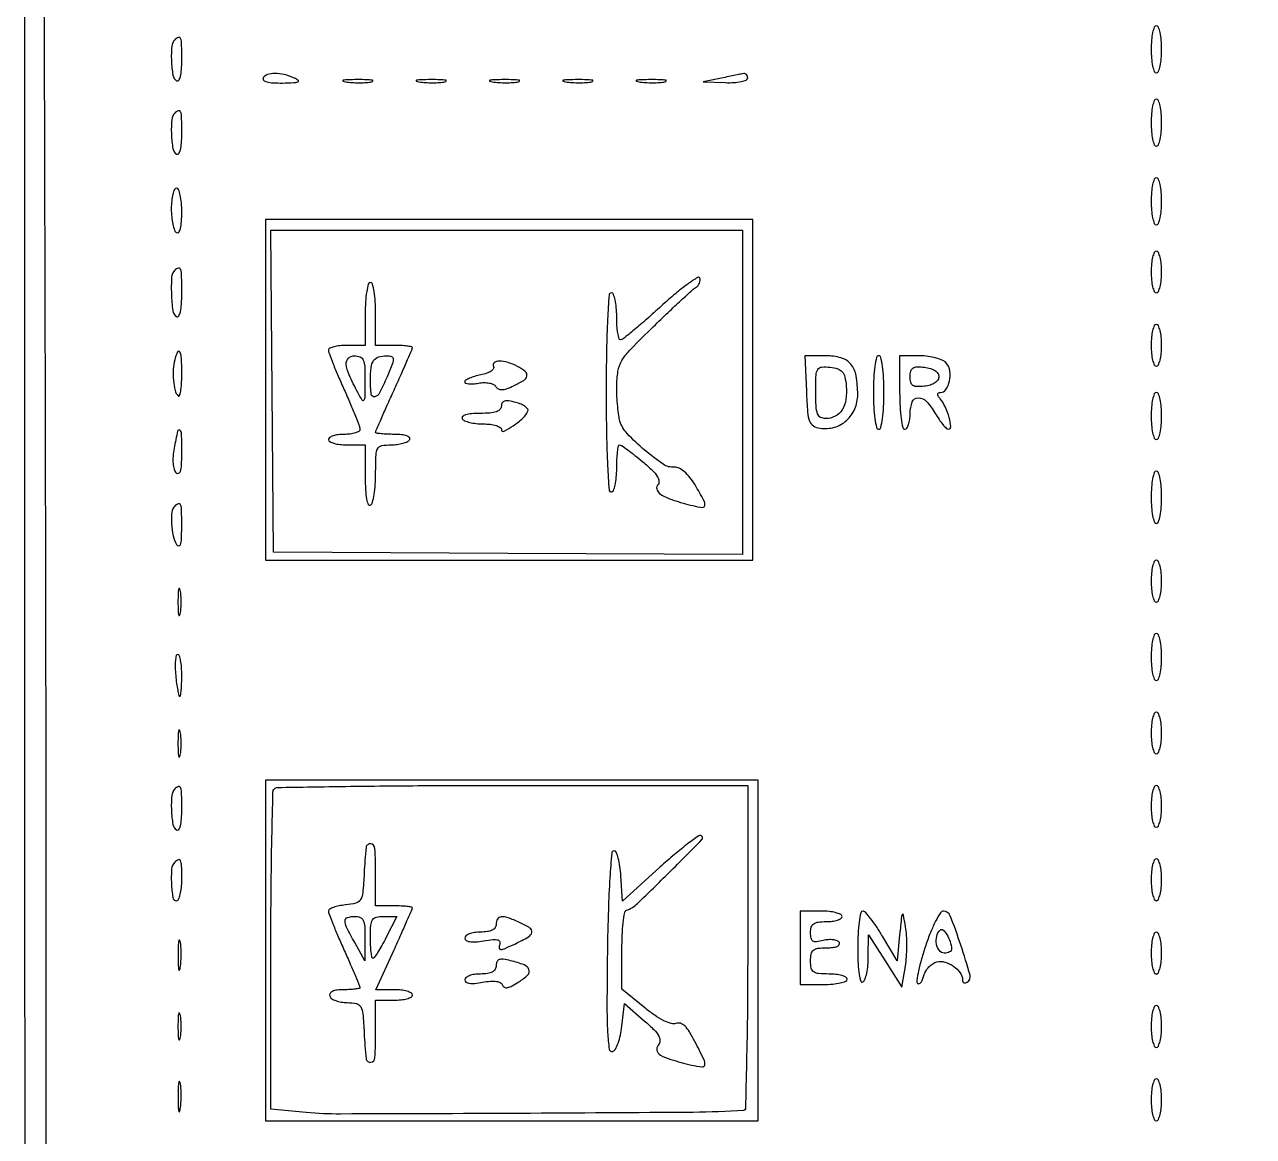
# Model space of a CAD drawing. Header units: millimetres. Extents: x 357084 to 357504, y 509210 to 509507.
# Drawn here: x 357122.36 to 357139.97, y 509441.99 to 509457.92 of the extents above; entities that cross this region are included whole.
import ezdxf

# ---------------------------------------------------------------- set-up
doc = ezdxf.new("R2010")
doc.units = ezdxf.units.MM

msp = doc.modelspace()

# ---------------------------------------------------------------- linework, layer by layer
for points in [[(357127.787, 509477.829), (357127.613, 509477.683, 0.084536), (357127.444, 509477.483, 0.134286), (357127.385, 509477.268, 0.129644), (357127.443, 509477.047, 0.07608), (357127.613, 509476.831, -0.033131), (357127.726, 509476.711, -0.069335), (357127.793, 509476.601, -0.069397), (357127.828, 509476.478, -0.033242), (357127.839, 509476.313), (357127.839, 509476.005), (357125.098, 509476.005), (357122.356, 509476.005), (357122.357, 509454.465), (357122.358, 509432.925), (357136.45, 509432.875, 0.000121), (357142.239, 509432.856, 0.000124), (357147.979, 509432.84, 0.00012), (357152.96, 509432.828, 0.000523), (357155.908, 509432.825), (357161.273, 509432.825)], [(357160.956, 509433.126), (357152.339, 509433.126, -0.000434), (357148.287, 509433.129, -0.000217), (357143.161, 509433.14, -0.000215), (357137.855, 509433.156, -0.000318), (357133.197, 509433.176), (357122.673, 509433.225), (357122.668, 509444.308, 0.000338), (357122.662, 509449.292, 0.000211), (357122.649, 509455.13, 0.000212), (357122.631, 509460.884, 0.000386)]]:
    msp.add_lwpolyline(points, format="xyb")
for points in [[(357138.502, 509457.569, 0.020945), (357138.508, 509457.44, 0.033738), (357138.524, 509457.331, 0.036969), (357138.548, 509457.251, 0.31052), (357138.577, 509457.231, 0.31052), (357138.607, 509457.251, 0.036969), (357138.63, 509457.331, 0.033738), (357138.647, 509457.44, 0.020945), (357138.652, 509457.569, 0.020945), (357138.647, 509457.699, 0.033738), (357138.63, 509457.808, 0.036969), (357138.607, 509457.887, 0.31052), (357138.577, 509457.907, 0.31052), (357138.548, 509457.887, 0.036969), (357138.524, 509457.808, 0.033738), (357138.508, 509457.699, 0.020945)], [(357124.51, 509457.707, 0.178772), (357124.465, 509457.61, 0.030087), (357124.461, 509457.403, 0.028841), (357124.482, 509457.198, 0.218208), (357124.535, 509457.119, 0.397171), (357124.565, 509457.125, 0.091154), (357124.589, 509457.178, 0.045191), (357124.605, 509457.276, 0.016966), (357124.61, 509457.415, 0.005399), (357124.607, 509457.644, 0.07726), (357124.593, 509457.725, 0.417401), (357124.562, 509457.74, 0.111586)], [(357125.774, 509457.156, 0.385906), (357125.779, 509457.126, 0.101452), (357125.827, 509457.103, 0.048072), (357125.919, 509457.089, 0.017733), (357126.051, 509457.086, 0.006625), (357126.215, 509457.091, 0.085199), (357126.275, 509457.104, 0.580976), (357126.277, 509457.125, 0.062003), (357126.224, 509457.156, 0.039659), (357126.076, 509457.207, 0.061905), (357125.942, 509457.223, 0.080653), (357125.837, 509457.206, 0.175599)], [(357126.957, 509457.102, 0.022548), (357127.049, 509457.093, 0.015659), (357127.153, 509457.09, 0.015827), (357127.254, 509457.093, 0.031163), (357127.333, 509457.103, 0.248898), (357127.347, 509457.115, 0.49082), (357127.341, 509457.126, 0.030832), (357127.26, 509457.133, 0.00738), (357127.125, 509457.135, 0.006817), (357126.991, 509457.132, 0.040183), (357126.921, 509457.125, 0.720633), (357126.92, 509457.114, 0.075924)], [(357128.009, 509457.102, 0.022548), (357128.1, 509457.093, 0.015659), (357128.205, 509457.09, 0.015827), (357128.305, 509457.093, 0.031163), (357128.384, 509457.103, 0.248898), (357128.399, 509457.115, 0.49082), (357128.393, 509457.126, 0.030832), (357128.312, 509457.133, 0.00738), (357128.177, 509457.135, 0.006817), (357128.042, 509457.132, 0.040183), (357127.972, 509457.125, 0.720633), (357127.971, 509457.114, 0.075924)], [(357129.06, 509457.102, 0.022548), (357129.152, 509457.093, 0.015659), (357129.256, 509457.09, 0.015827), (357129.356, 509457.093, 0.031163), (357129.436, 509457.103, 0.248898), (357129.45, 509457.115, 0.49082), (357129.444, 509457.126, 0.030832), (357129.363, 509457.133, 0.00738), (357129.228, 509457.135, 0.006817), (357129.094, 509457.132, 0.040183), (357129.024, 509457.125, 0.720633), (357129.022, 509457.114, 0.075924)], [(357130.111, 509457.102, 0.022548), (357130.203, 509457.093, 0.015659), (357130.307, 509457.09, 0.015827), (357130.408, 509457.093, 0.031163), (357130.487, 509457.103, 0.248898), (357130.501, 509457.115, 0.49082), (357130.495, 509457.126, 0.030832), (357130.414, 509457.133, 0.00738), (357130.279, 509457.135, 0.006817), (357130.145, 509457.132, 0.040183), (357130.075, 509457.125, 0.720633), (357130.074, 509457.114, 0.075924)], [(357131.163, 509457.102, 0.022548), (357131.254, 509457.093, 0.015659), (357131.359, 509457.09, 0.015827), (357131.459, 509457.093, 0.031163), (357131.538, 509457.103, 0.248898), (357131.553, 509457.115, 0.49082), (357131.547, 509457.126, 0.030832), (357131.466, 509457.133, 0.00738), (357131.331, 509457.135, 0.006817), (357131.196, 509457.132, 0.040183), (357131.126, 509457.125, 0.720633), (357131.125, 509457.114, 0.075924)], [(357132.344, 509457.156), (357132.082, 509457.101), (357132.401, 509457.091, 0.022182), (357132.523, 509457.093, 0.035964), (357132.626, 509457.106, 0.041145), (357132.7, 509457.128, 0.310641), (357132.72, 509457.156, 0.075342), (357132.716, 509457.184, 0.103263), (357132.703, 509457.206, 0.122304), (357132.685, 509457.219, 0.137191), (357132.664, 509457.221, 0.006285), (357132.628, 509457.215, 0.000664), (357132.547, 509457.198, 0.000821), (357132.449, 509457.178, 0.000659)], [(357138.502, 509456.518, 0.020945), (357138.508, 509456.388, 0.033738), (357138.524, 509456.279, 0.036969), (357138.548, 509456.2, 0.31052), (357138.577, 509456.18, 0.31052), (357138.607, 509456.2, 0.036969), (357138.63, 509456.279, 0.033738), (357138.647, 509456.388, 0.020945), (357138.652, 509456.518, 0.020945), (357138.647, 509456.647, 0.033738), (357138.63, 509456.757, 0.036969), (357138.607, 509456.836, 0.31052), (357138.577, 509456.856, 0.31052), (357138.548, 509456.836, 0.036969), (357138.524, 509456.757, 0.033738), (357138.508, 509456.647, 0.020945)], [(357124.51, 509456.656, 0.178772), (357124.465, 509456.559, 0.030087), (357124.461, 509456.351, 0.028841), (357124.482, 509456.146, 0.218208), (357124.535, 509456.067, 0.397171), (357124.565, 509456.074, 0.091154), (357124.589, 509456.126, 0.045191), (357124.605, 509456.224, 0.016966), (357124.61, 509456.363, 0.005399), (357124.607, 509456.593, 0.07726), (357124.593, 509456.673, 0.417401), (357124.562, 509456.688, 0.111586)], [(357138.502, 509455.391, 0.020945), (357138.508, 509455.262, 0.033738), (357138.524, 509455.153, 0.036969), (357138.548, 509455.074, 0.31052), (357138.577, 509455.053, 0.31052), (357138.607, 509455.074, 0.036969), (357138.63, 509455.153, 0.033738), (357138.647, 509455.262, 0.020945), (357138.652, 509455.391, 0.020945), (357138.647, 509455.521, 0.033738), (357138.63, 509455.63, 0.036969), (357138.607, 509455.709, 0.31052), (357138.577, 509455.729, 0.31052), (357138.548, 509455.709, 0.036969), (357138.524, 509455.63, 0.033738), (357138.508, 509455.521, 0.020945)], [(357124.459, 509455.283, 0.023552), (357124.465, 509455.166, 0.030444), (357124.481, 509455.061, 0.031293), (357124.505, 509454.977, 0.17067), (357124.535, 509454.941, 0.397171), (357124.565, 509454.947, 0.091154), (357124.589, 509455, 0.045191), (357124.605, 509455.098, 0.016966), (357124.61, 509455.237, 0.020671), (357124.604, 509455.368, 0.033326), (357124.588, 509455.479, 0.036254), (357124.564, 509455.559, 0.312055), (357124.535, 509455.579, 0.293924), (357124.505, 509455.56, 0.044731), (357124.481, 509455.492, 0.038191), (357124.465, 509455.397, 0.023957)], [(357138.502, 509454.378, 0.023598), (357138.508, 509454.263, 0.037669), (357138.524, 509454.165, 0.04382), (357138.548, 509454.096, 0.295869), (357138.577, 509454.077, 0.295869), (357138.606, 509454.096, 0.04382), (357138.63, 509454.165, 0.037669), (357138.647, 509454.263, 0.023598), (357138.652, 509454.378, 0.023598), (357138.647, 509454.493, 0.037669), (357138.63, 509454.59, 0.04382), (357138.606, 509454.659, 0.295869), (357138.577, 509454.678, 0.295869), (357138.548, 509454.659, 0.04382), (357138.524, 509454.59, 0.037669), (357138.508, 509454.493, 0.023598)], [(357124.51, 509454.403, 0.18352), (357124.464, 509454.301, 0.024284), (357124.461, 509454.061, 0.022912), (357124.481, 509453.822, 0.225686), (357124.535, 509453.739, 0.420328), (357124.565, 509453.747, 0.077973), (357124.589, 509453.808, 0.040398), (357124.605, 509453.917, 0.014995), (357124.61, 509454.073, 0.00475), (357124.607, 509454.327, 0.069039), (357124.593, 509454.416, 0.409109), (357124.561, 509454.433, 0.127723)], [(357131.481, 509453.888, -0.004694), (357131.275, 509453.703, -0.007144), (357131.093, 509453.548, -0.003127), (357130.936, 509453.418, -0.158321), (357130.899, 509453.404, -0.353833), (357130.877, 509453.42, -0.024088), (357130.859, 509453.502, -0.025974), (357130.847, 509453.61, -0.015678), (357130.843, 509453.739, 0.020945), (357130.837, 509453.869, 0.033738), (357130.82, 509453.978, 0.036969), (357130.797, 509454.057, 0.31052), (357130.767, 509454.077, 0.393821), (357130.733, 509454.045, 0.004385), (357130.712, 509453.702, 0.009325), (357130.697, 509453.256, 0.003821), (357130.692, 509452.65, 0.003821), (357130.697, 509452.045, 0.009325), (357130.712, 509451.599, 0.004385), (357130.733, 509451.256, 0.393821), (357130.767, 509451.224, 0.31052), (357130.797, 509451.244, 0.036969), (357130.82, 509451.323, 0.033738), (357130.837, 509451.432, 0.020945), (357130.843, 509451.562, -0.011835), (357130.846, 509451.691, -0.019517), (357130.855, 509451.8, -0.014286), (357130.868, 509451.885, -0.361706), (357130.885, 509451.899, -0.153424), (357130.912, 509451.891, -0.00572), (357131, 509451.828, -0.009896), (357131.103, 509451.749, -0.006747), (357131.217, 509451.656, -0.016377), (357131.353, 509451.535, -0.061275), (357131.425, 509451.447, -0.120519), (357131.448, 509451.378, -0.196229), (357131.429, 509451.32, 0.305109), (357131.422, 509451.249, 0.139912), (357131.49, 509451.179, 0.055313), (357131.654, 509451.107, 0.014001), (357131.935, 509451.028, 0.031315), (357132.071, 509451.003, 0.420473), (357132.107, 509451.032, 0.152591), (357132.093, 509451.103, 0.006679), (357131.965, 509451.327, 0.03202), (357131.891, 509451.434, 0.050017), (357131.814, 509451.515, 0.061968), (357131.739, 509451.565, 0.135176), (357131.672, 509451.579, -0.169512), (357131.51, 509451.622, -0.026026), (357131.242, 509451.825, -0.028315), (357130.994, 509452.06, -0.115809), (357130.89, 509452.237, -0.039473), (357130.873, 509452.318, -0.011113), (357130.858, 509452.446, -0.011131), (357130.847, 509452.592, -0.011525), (357130.844, 509452.736, -0.040746), (357130.861, 509452.955, -0.097709), (357130.917, 509453.108, -0.055991), (357131.046, 509453.273, -0.006878), (357131.371, 509453.597, -0.0026), (357131.579, 509453.797, -0.003614), (357131.768, 509453.973, -0.002238), (357131.928, 509454.12, -0.045687), (357131.981, 509454.16, 0.080442), (357132.01, 509454.185, 0.075773), (357132.03, 509454.218, 0.079428), (357132.039, 509454.255, 0.104496), (357132.034, 509454.289, 0.484086), (357132.002, 509454.3, 0.013727), (357131.86, 509454.204, 0.018081), (357131.685, 509454.066, 0.010184)], [(357127.238, 509453.777), (357127.238, 509453.326), (357126.975, 509453.326, 0.024468), (357126.874, 509453.321, 0.038933), (357126.79, 509453.306, 0.046022), (357126.729, 509453.285, 0.291166), (357126.712, 509453.258, 0.090288), (357126.721, 509453.213, 0.004023), (357126.778, 509453.063, 0.006665), (357126.851, 509452.885, 0.004706), (357126.938, 509452.688, -0.004706), (357127.024, 509452.491, -0.006665), (357127.097, 509452.313, -0.004023), (357127.155, 509452.163, -0.090288), (357127.163, 509452.118, -0.269572), (357127.148, 509452.092, -0.056062), (357127.097, 509452.07, -0.0448), (357127.024, 509452.055, -0.02862), (357126.938, 509452.05, 0.031626), (357126.851, 509452.044, 0.048861), (357126.778, 509452.028, 0.06271), (357126.728, 509452.003, 0.254951), (357126.712, 509451.975, 0.277684), (357126.73, 509451.946, 0.052312), (357126.79, 509451.922, 0.042582), (357126.874, 509451.905, 0.027026), (357126.975, 509451.899), (357127.238, 509451.899), (357127.238, 509451.444, 0.012167), (357127.243, 509451.255, 0.033287), (357127.258, 509451.123, 0.058059), (357127.282, 509451.046, 0.455789), (357127.313, 509451.036, 0.194165), (357127.342, 509451.076, 0.021638), (357127.366, 509451.189, 0.023783), (357127.383, 509451.331, 0.017115), (357127.388, 509451.491, -0.00823), (357127.393, 509451.755, -0.116174), (357127.417, 509451.846, -0.229326), (357127.475, 509451.888, -0.043414), (357127.609, 509451.899, 0.031397), (357127.697, 509451.905, 0.037109), (357127.779, 509451.922, 0.040338), (357127.844, 509451.946, 0.146547), (357127.876, 509451.975, 0.336396), (357127.873, 509452.004, 0.125298), (357127.836, 509452.029, 0.059005), (357127.761, 509452.045, 0.023007), (357127.655, 509452.05, -0.00989), (357127.553, 509452.052, -0.016367), (357127.467, 509452.058, -0.010271), (357127.398, 509452.067, -0.37204), (357127.388, 509452.078, -0.102118), (357127.392, 509452.099, -0.000705), (357127.465, 509452.267, -0.002706), (357127.55, 509452.46, -0.001723), (357127.651, 509452.683, 0.002041), (357127.752, 509452.906, 0.00317), (357127.837, 509453.1, 0.000963), (357127.909, 509453.268, 0.101068), (357127.914, 509453.293, 0.361209), (357127.903, 509453.306, 0.014486), (357127.837, 509453.316, 0.019665), (357127.752, 509453.324, 0.011926), (357127.651, 509453.326), (357127.388, 509453.326), (357127.388, 509453.777, 0.015416), (357127.383, 509453.951, 0.025878), (357127.366, 509454.096, 0.024068), (357127.343, 509454.205, 0.339565), (357127.313, 509454.227, 0.339565), (357127.283, 509454.205, 0.024068), (357127.26, 509454.096, 0.025878), (357127.243, 509453.951, 0.015416)], [(357138.502, 509453.326, 0.023598), (357138.508, 509453.211, 0.037669), (357138.524, 509453.114, 0.04382), (357138.548, 509453.045, 0.295869), (357138.577, 509453.026, 0.295869), (357138.606, 509453.045, 0.04382), (357138.63, 509453.114, 0.037669), (357138.647, 509453.211, 0.023598), (357138.652, 509453.326, 0.023598), (357138.647, 509453.441, 0.037669), (357138.63, 509453.538, 0.04382), (357138.606, 509453.608, 0.295869), (357138.577, 509453.627, 0.295869), (357138.548, 509453.608, 0.04382), (357138.524, 509453.538, 0.037669), (357138.508, 509453.441, 0.023598)], [(357124.508, 509453.12, 0.05577), (357124.487, 509452.984, 0.035685), (357124.491, 509452.824, 0.034559), (357124.515, 509452.68, 0.138754), (357124.558, 509452.602, 0.547947), (357124.578, 509452.606, 0.045075), (357124.594, 509452.668, 0.02889), (357124.606, 509452.77, 0.013858), (357124.61, 509452.901, 0.009503), (357124.605, 509453.138, 0.099136), (357124.583, 509453.232, 0.634199), (357124.55, 509453.232, 0.044472)], [(357127.235, 509452.819, -0.002885), (357127.232, 509452.585, -0.13295), (357127.218, 509452.539, -0.561354), (357127.195, 509452.539, -0.01407), (357127.132, 509452.65, -0.017129), (357127.008, 509452.903, -0.082485), (357126.967, 509453.057, -0.221878), (357126.997, 509453.14, -0.200188), (357127.083, 509453.176, -0.097621), (357127.165, 509453.16, -0.197028), (357127.211, 509453.115, -0.090964), (357127.232, 509453.021, -0.012244)], [(357127.552, 509452.876, -0.015935), (357127.445, 509452.643, -0.22873), (357127.375, 509452.589, -0.442394), (357127.325, 509452.625, -0.028693), (357127.313, 509452.826, -0.026599), (357127.323, 509453.008, -0.120288), (357127.359, 509453.107, -0.175377), (357127.428, 509453.159, -0.07291), (357127.545, 509453.176, -0.077308), (357127.616, 509453.165, -0.320684), (357127.64, 509453.133, -0.098709), (357127.628, 509453.065, -0.006238)], [(357129.078, 509453.025, -0.286815), (357129.078, 509452.992, -0.105327), (357129.044, 509452.958, -0.063977), (357128.981, 509452.926, -0.03361), (357128.895, 509452.903, 0.021689), (357128.807, 509452.881, 0.032633), (357128.732, 509452.854, 0.034206), (357128.678, 509452.826, 0.260515), (357128.665, 509452.802, 0.32141), (357128.678, 509452.783, 0.059012), (357128.722, 509452.774, 0.044176), (357128.785, 509452.773, 0.025854), (357128.861, 509452.784, -0.043753), (357128.939, 509452.792, -0.05101), (357129.014, 509452.785, -0.058456), (357129.075, 509452.766, -0.149546), (357129.109, 509452.736, 0.13476), (357129.145, 509452.702, 0.129415), (357129.195, 509452.691, 0.077255), (357129.264, 509452.704, 0.023246), (357129.363, 509452.745, 0.027856), (357129.51, 509452.823, 0.208186), (357129.555, 509452.886, 0.28122), (357129.533, 509452.949, 0.046649), (357129.421, 509453.023, 0.049745), (357129.285, 509453.079, 0.071984), (357129.157, 509453.099, 0.167506), (357129.087, 509453.075, 0.383742)], [(357133.561, 509452.669, 0.007651), (357133.579, 509452.367, 0.069645), (357133.607, 509452.238, 0.169208), (357133.661, 509452.172, 0.102101), (357133.757, 509452.138, 0.105585), (357133.962, 509452.152, 0.112583), (357134.137, 509452.249, 0.111016), (357134.255, 509452.414, 0.100366), (357134.297, 509452.62, 0.041903), (357134.274, 509452.891, 0.130636), (357134.199, 509453.056, 0.155041), (357134.06, 509453.146, 0.067204), (357133.84, 509453.176), (357133.539, 509453.176)], [(357134.522, 509452.65, 0.01259), (357134.527, 509452.443, 0.022889), (357134.544, 509452.275, 0.020168), (357134.567, 509452.149, 0.350432), (357134.597, 509452.125, 0.350432), (357134.628, 509452.149, 0.020168), (357134.651, 509452.275, 0.022889), (357134.667, 509452.443, 0.01259), (357134.672, 509452.65, 0.01259), (357134.667, 509452.857, 0.022889), (357134.651, 509453.026, 0.020168), (357134.628, 509453.152, 0.350432), (357134.597, 509453.176, 0.350432), (357134.567, 509453.152, 0.020168), (357134.544, 509453.026, 0.022889), (357134.527, 509452.857, 0.01259)], [(357134.898, 509452.65, 0.01259), (357134.903, 509452.443, 0.022889), (357134.919, 509452.275, 0.020168), (357134.942, 509452.149, 0.350432), (357134.973, 509452.125, 0.254951), (357135.002, 509452.141, 0.06271), (357135.026, 509452.191, 0.048861), (357135.042, 509452.264, 0.031626), (357135.048, 509452.35, -0.092357), (357135.079, 509452.515, -0.309636), (357135.164, 509452.574, -0.210462), (357135.283, 509452.522, -0.05632), (357135.408, 509452.351, 0.019123), (357135.462, 509452.264, 0.02626), (357135.516, 509452.192, 0.025086), (357135.566, 509452.138, 0.193333), (357135.597, 509452.125, 0.444165), (357135.63, 509452.161, 0.04306), (357135.607, 509452.29, 0.040863), (357135.553, 509452.439, 0.061538), (357135.48, 509452.557, -0.031743), (357135.45, 509452.599, -0.149042), (357135.443, 509452.627, -0.28435), (357135.455, 509452.644, -0.105052), (357135.484, 509452.65, 0.254619), (357135.562, 509452.693, 0.092543), (357135.612, 509452.814, 0.081928), (357135.618, 509452.958, 0.143506), (357135.571, 509453.067, 0.111005), (357135.516, 509453.11, 0.039419), (357135.422, 509453.144, 0.036352), (357135.308, 509453.168, 0.033244), (357135.189, 509453.176), (357134.898, 509453.176)], [(357134.133, 509452.739, -0.060849), (357134.128, 509452.549, -0.105362), (357134.073, 509452.401, -0.129935), (357133.973, 509452.309, -0.122267), (357133.837, 509452.275, -0.128899), (357133.765, 509452.294, -0.177616), (357133.722, 509452.344, -0.077133), (357133.701, 509452.447, -0.011744), (357133.696, 509452.655, -0.00852), (357133.7, 509452.899, -0.123298), (357133.724, 509452.981, -0.250661), (357133.779, 509453.015, -0.044569), (357133.903, 509453.012, -0.048112), (357134.012, 509452.989, -0.141546), (357134.075, 509452.947, -0.121159), (357134.112, 509452.873, -0.030887)], [(357135.461, 509452.876, -0.154584), (357135.446, 509452.829, -0.093669), (357135.404, 509452.788, -0.072136), (357135.338, 509452.757, -0.045313), (357135.254, 509452.739, -0.030541), (357135.147, 509452.734, -0.145046), (357135.088, 509452.751, -0.189807), (357135.058, 509452.795, -0.05926), (357135.048, 509452.876, -0.05926), (357135.058, 509452.957, -0.189807), (357135.088, 509453, -0.145046), (357135.147, 509453.018, -0.030541), (357135.254, 509453.012, -0.045313), (357135.338, 509452.995, -0.072136), (357135.404, 509452.964, -0.093669), (357135.446, 509452.923, -0.154584)], [(357138.502, 509452.313, 0.020945), (357138.508, 509452.183, 0.033738), (357138.524, 509452.074, 0.036969), (357138.548, 509451.995, 0.31052), (357138.577, 509451.975, 0.31052), (357138.607, 509451.995, 0.036969), (357138.63, 509452.074, 0.033738), (357138.647, 509452.183, 0.020945), (357138.652, 509452.313, 0.020945), (357138.647, 509452.442, 0.033738), (357138.63, 509452.551, 0.036969), (357138.607, 509452.63, 0.31052), (357138.577, 509452.65, 0.31052), (357138.548, 509452.63, 0.036969), (357138.524, 509452.551, 0.033738), (357138.508, 509452.442, 0.020945)], [(357129.19, 509452.456, -0.198151), (357129.171, 509452.409, -0.113793), (357129.118, 509452.375, -0.063304), (357129.025, 509452.356, -0.02056), (357128.886, 509452.35, 0.019531), (357128.763, 509452.345, 0.051222), (357128.677, 509452.33, 0.106919), (357128.632, 509452.305, 0.369423), (357128.627, 509452.275, 0.159713), (357128.662, 509452.246, 0.035556), (357128.736, 509452.222, 0.033489), (357128.83, 509452.205, 0.026918), (357128.932, 509452.2, -0.029532), (357129.031, 509452.194, -0.046049), (357129.115, 509452.176, -0.05814), (357129.173, 509452.15, -0.26504), (357129.19, 509452.119, 0.55499), (357129.228, 509452.096, 0.037192), (357129.359, 509452.173, 0.033371), (357129.499, 509452.284, 0.099395), (357129.571, 509452.382, 0.271934), (357129.568, 509452.413, 0.080821), (357129.533, 509452.448, 0.056563), (357129.474, 509452.481, 0.033847), (357129.397, 509452.507, 0.023452), (357129.296, 509452.529, 0.102678), (357129.236, 509452.527, 0.201627), (357129.203, 509452.502, 0.134099)], [(357124.5, 509451.852, 0.027465), (357124.485, 509451.736, 0.039553), (357124.485, 509451.633, 0.046438), (357124.5, 509451.55, 0.130041), (357124.529, 509451.499, 0.292815), (357124.564, 509451.492, 0.236841), (357124.591, 509451.52, 0.060009), (357124.606, 509451.609, 0.011705), (357124.61, 509451.772, 0.004835), (357124.607, 509452.06, 0.233778), (357124.581, 509452.11, 0.543132), (357124.55, 509452.098, 0.006994)], [(357138.502, 509451.149, 0.01883), (357138.508, 509451.005, 0.03053), (357138.524, 509450.883, 0.031449), (357138.548, 509450.794, 0.322437), (357138.577, 509450.773, 0.322437), (357138.607, 509450.794, 0.031449), (357138.63, 509450.883, 0.03053), (357138.647, 509451.005, 0.01883), (357138.652, 509451.149, 0.01883), (357138.647, 509451.292, 0.03053), (357138.63, 509451.414, 0.031449), (357138.607, 509451.503, 0.322437), (357138.577, 509451.524, 0.322437), (357138.548, 509451.503, 0.031449), (357138.524, 509451.414, 0.03053), (357138.508, 509451.292, 0.01883)], [(357124.51, 509451.023, 0.171479), (357124.468, 509450.936, 0.037897), (357124.463, 509450.769, 0.03975), (357124.485, 509450.594, 0.092612), (357124.535, 509450.473, 0.212321), (357124.566, 509450.452, 0.375494), (357124.591, 509450.467, 0.063395), (357124.605, 509450.549, 0.009431), (357124.608, 509450.717, 0.005134), (357124.607, 509450.956, 0.073861), (357124.593, 509451.039, 0.415707), (357124.561, 509451.055, 0.117557)], [(357138.502, 509449.947, 0.023598), (357138.508, 509449.832, 0.037669), (357138.524, 509449.735, 0.04382), (357138.548, 509449.665, 0.295869), (357138.577, 509449.647, 0.295869), (357138.606, 509449.665, 0.04382), (357138.63, 509449.735, 0.037669), (357138.647, 509449.832, 0.023598), (357138.652, 509449.947, 0.023598), (357138.647, 509450.062, 0.037669), (357138.63, 509450.159, 0.04382), (357138.606, 509450.229, 0.295869), (357138.577, 509450.247, 0.295869), (357138.548, 509450.229, 0.04382), (357138.524, 509450.159, 0.037669), (357138.508, 509450.062, 0.023598)], [(357124.555, 509449.647, 0.008087), (357124.557, 509449.526, 0.039503), (357124.565, 509449.458, 0.611425), (357124.576, 509449.454, 0.142433), (357124.588, 509449.478, 0.029693), (357124.598, 509449.555, 0.017887), (357124.601, 509449.647, 0.017887), (357124.598, 509449.739, 0.029693), (357124.588, 509449.816, 0.142433), (357124.576, 509449.839, 0.611425), (357124.565, 509449.836, 0.039503), (357124.557, 509449.768, 0.008087)], [(357138.502, 509448.858, 0.020945), (357138.508, 509448.729, 0.033738), (357138.524, 509448.619, 0.036969), (357138.548, 509448.54, 0.31052), (357138.577, 509448.52, 0.31052), (357138.607, 509448.54, 0.036969), (357138.63, 509448.619, 0.033738), (357138.647, 509448.729, 0.020945), (357138.652, 509448.858, 0.020945), (357138.647, 509448.988, 0.033738), (357138.63, 509449.097, 0.036969), (357138.607, 509449.176, 0.31052), (357138.577, 509449.196, 0.31052), (357138.548, 509449.176, 0.036969), (357138.524, 509449.097, 0.033738), (357138.508, 509448.988, 0.020945)], [(357124.522, 509448.595, 0.009175), (357124.535, 509448.48, 0.014988), (357124.551, 509448.383, 0.008689), (357124.567, 509448.305, 0.349332), (357124.58, 509448.295, 0.375272), (357124.592, 509448.305, 0.009085), (357124.601, 509448.383, 0.015344), (357124.607, 509448.48, 0.009263), (357124.61, 509448.595, 0.018271), (357124.605, 509448.71, 0.029671), (357124.593, 509448.807, 0.029992), (357124.574, 509448.879, 0.325612), (357124.551, 509448.896, 0.349806), (357124.53, 509448.879, 0.031602), (357124.519, 509448.807, 0.030261), (357124.515, 509448.71, 0.018125)], [(357138.502, 509447.769, 0.023598), (357138.508, 509447.654, 0.037669), (357138.524, 509447.557, 0.04382), (357138.548, 509447.488, 0.295869), (357138.577, 509447.469, 0.295869), (357138.606, 509447.488, 0.04382), (357138.63, 509447.557, 0.037669), (357138.647, 509447.654, 0.023598), (357138.652, 509447.769, 0.023598), (357138.647, 509447.884, 0.037669), (357138.63, 509447.981, 0.04382), (357138.606, 509448.051, 0.295869), (357138.577, 509448.07, 0.295869), (357138.548, 509448.051, 0.04382), (357138.524, 509447.981, 0.037669), (357138.508, 509447.884, 0.023598)], [(357124.555, 509447.619, 0.008087), (357124.557, 509447.498, 0.039503), (357124.565, 509447.43, 0.611425), (357124.576, 509447.427, 0.142433), (357124.588, 509447.45, 0.029693), (357124.598, 509447.527, 0.017887), (357124.601, 509447.619, 0.017887), (357124.598, 509447.711, 0.029693), (357124.588, 509447.788, 0.142433), (357124.576, 509447.811, 0.611425), (357124.565, 509447.808, 0.039503), (357124.557, 509447.74, 0.008087)], [(357124.51, 509446.968, 0.178772), (357124.465, 509446.871, 0.030087), (357124.461, 509446.664, 0.028841), (357124.482, 509446.459, 0.218208), (357124.535, 509446.38, 0.397171), (357124.565, 509446.386, 0.091154), (357124.589, 509446.439, 0.045191), (357124.605, 509446.537, 0.016966), (357124.61, 509446.676, 0.005399), (357124.607, 509446.906, 0.07726), (357124.593, 509446.986, 0.417401), (357124.562, 509447.001, 0.111586)], [(357132.72, 509444.69, -0.002267), (357132.716, 509443.797, -0.00377), (357132.703, 509443.045, -0.000574), (357132.687, 509442.383, -0.38702), (357132.664, 509442.359, -0.015007), (357131.941, 509442.332, -0.000674), (357129.45, 509442.317, -0.000457), (357126.885, 509442.308, -0.02413), (357126.393, 509442.33), (357125.886, 509442.378), (357125.886, 509444.648, -0.002064), (357125.89, 509445.522, -0.003329), (357125.901, 509446.266, -0.00063), (357125.916, 509446.921, -0.192658), (357125.936, 509446.968, -0.194802), (357125.985, 509446.989, -0.000294), (357126.961, 509447.004, -0.002271), (357128.059, 509447.015, -0.001392), (357129.353, 509447.018), (357132.72, 509447.018)], [(357138.502, 509446.718, 0.023598), (357138.508, 509446.603, 0.037669), (357138.524, 509446.506, 0.04382), (357138.548, 509446.436, 0.295869), (357138.577, 509446.418, 0.295869), (357138.606, 509446.436, 0.04382), (357138.63, 509446.506, 0.037669), (357138.647, 509446.603, 0.023598), (357138.652, 509446.718, 0.023598), (357138.647, 509446.833, 0.037669), (357138.63, 509446.93, 0.04382), (357138.606, 509446.999, 0.295869), (357138.577, 509447.018, 0.295869), (357138.548, 509446.999, 0.04382), (357138.524, 509446.93, 0.037669), (357138.508, 509446.833, 0.023598)], [(357131.463, 509445.847), (357130.926, 509445.361), (357130.903, 509445.72, 0.019597), (357130.889, 509445.858, 0.03109), (357130.865, 509445.974, 0.032089), (357130.836, 509446.059, 0.302738), (357130.805, 509446.08, 0.390479), (357130.771, 509446.048, 0.00401), (357130.744, 509445.693, 0.009039), (357130.723, 509445.237, 0.003864), (357130.709, 509444.627, 0.002558), (357130.703, 509443.879, 0.014157), (357130.713, 509443.477, 0.0195), (357130.735, 509443.238, 0.470089), (357130.785, 509443.206, 0.19023), (357130.824, 509443.239, 0.036694), (357130.863, 509443.325, 0.034363), (357130.896, 509443.438, 0.025782), (357130.918, 509443.566), (357130.955, 509443.894), (357131.238, 509443.645, -0.014838), (357131.379, 509443.514, -0.069083), (357131.446, 509443.426, -0.143939), (357131.462, 509443.357, -0.159998), (357131.437, 509443.293, 0.241862), (357131.42, 509443.219, 0.196992), (357131.47, 509443.153, 0.063681), (357131.618, 509443.089, 0.011122), (357131.913, 509443.01, 0.027057), (357132.066, 509442.982, 0.407638), (357132.105, 509443.011, 0.151502), (357132.094, 509443.086, 0.005509), (357131.964, 509443.348, 0.020886), (357131.886, 509443.486, 0.064092), (357131.818, 509443.57, 0.110446), (357131.755, 509443.608, 0.173178), (357131.692, 509443.606, -0.1676), (357131.623, 509443.604, -0.041997), (357131.517, 509443.646, -0.034998), (357131.389, 509443.723, -0.02021), (357131.246, 509443.83), (357130.918, 509444.1), (357130.918, 509444.652, -0.011298), (357130.922, 509444.865, -0.01745), (357130.937, 509445.049, -0.012024), (357130.958, 509445.196, -0.268263), (357130.984, 509445.228, 0.101523), (357131.141, 509445.327, 0.004699), (357131.595, 509445.77, 0.0022), (357132.064, 509446.241, 0.481936), (357132.058, 509446.296, 0.301789), (357132.018, 509446.295, 0.007207), (357131.859, 509446.179, 0.013401), (357131.673, 509446.03, 0.0084)], [(357127.223, 509445.76, -0.008706), (357127.203, 509445.481, -0.111137), (357127.172, 509445.381, -0.199512), (357127.106, 509445.331, -0.039346), (357126.956, 509445.305, 0.02423), (357126.863, 509445.291, 0.03725), (357126.784, 509445.27, 0.04224), (357126.728, 509445.244, 0.271379), (357126.712, 509445.218, 0.091439), (357126.72, 509445.175, 0.003599), (357126.778, 509445.026, 0.006272), (357126.851, 509444.85, 0.00438), (357126.938, 509444.653, -0.002122), (357127.024, 509444.458, -0.003283), (357127.097, 509444.289, -0.001044), (357127.158, 509444.142, -0.099311), (357127.163, 509444.12, -0.35869), (357127.153, 509444.108, -0.015512), (357127.095, 509444.099, -0.020408), (357127.02, 509444.092, -0.012388), (357126.931, 509444.09, 0.028263), (357126.834, 509444.084, 0.078059), (357126.768, 509444.066, 0.148922), (357126.735, 509444.037, 0.222721), (357126.73, 509443.999, 0.168639), (357126.757, 509443.963, 0.055559), (357126.816, 509443.933, 0.047948), (357126.894, 509443.913, 0.038514), (357126.98, 509443.905, -0.049412), (357127.112, 509443.89, -0.216091), (357127.174, 509443.844, -0.106387), (357127.204, 509443.746, -0.008206), (357127.223, 509443.47, 0.013306), (357127.252, 509443.101, 0.416505), (357127.317, 509443.049, 0.366675), (357127.378, 509443.115, 0.012961), (357127.388, 509443.489), (357127.388, 509443.939), (357127.651, 509443.939, 0.027026), (357127.752, 509443.945, 0.042582), (357127.837, 509443.961, 0.052312), (357127.896, 509443.985, 0.277684), (357127.914, 509444.014, 0.276654), (357127.896, 509444.043, 0.05279), (357127.837, 509444.067, 0.042862), (357127.753, 509444.084, 0.027225), (357127.653, 509444.09), (357127.392, 509444.09), (357127.653, 509444.662, 0.001735), (357127.753, 509444.884, 0.002724), (357127.837, 509445.075, 0.000714), (357127.91, 509445.242, 0.102078), (357127.914, 509445.263, 0.371169), (357127.904, 509445.274, 0.010597), (357127.837, 509445.283, 0.016639), (357127.752, 509445.289, 0.010058), (357127.651, 509445.291), (357127.388, 509445.291), (357127.388, 509445.742, 0.012961), (357127.378, 509446.116, 0.366675), (357127.317, 509446.181, 0.416505), (357127.252, 509446.129, 0.013306)], [(357124.51, 509445.917, 0.178711), (357124.464, 509445.819, 0.030871), (357124.461, 509445.612, 0.028398), (357124.482, 509445.411, 0.368378), (357124.535, 509445.366, 0.295869), (357124.564, 509445.385, 0.04382), (357124.588, 509445.454, 0.037669), (357124.604, 509445.551, 0.023598), (357124.61, 509445.667, 0.006358), (357124.607, 509445.869, 0.089002), (357124.592, 509445.94, 0.422338), (357124.562, 509445.952, 0.094588)], [(357138.502, 509445.667, 0.023598), (357138.508, 509445.551, 0.037669), (357138.524, 509445.454, 0.04382), (357138.548, 509445.385, 0.295869), (357138.577, 509445.366, 0.295869), (357138.606, 509445.385, 0.04382), (357138.63, 509445.454, 0.037669), (357138.647, 509445.551, 0.023598), (357138.652, 509445.667, 0.023598), (357138.647, 509445.782, 0.037669), (357138.63, 509445.879, 0.04382), (357138.606, 509445.948, 0.295869), (357138.577, 509445.967, 0.295869), (357138.548, 509445.948, 0.04382), (357138.524, 509445.879, 0.037669), (357138.508, 509445.782, 0.023598)], [(357127.235, 509444.822), (357127.232, 509444.503), (357127.088, 509444.765, -0.009445), (357126.972, 509444.987, -0.116301), (357126.95, 509445.079, -0.328862), (357126.985, 509445.125, -0.075119), (357127.088, 509445.141, -0.097836), (357127.165, 509445.126, -0.189459), (357127.21, 509445.083, -0.095443), (357127.231, 509444.996, -0.015247)], [(357127.538, 509444.841, -0.008897), (357127.477, 509444.725, -0.013729), (357127.42, 509444.628, -0.00802), (357127.369, 509444.551, -0.249086), (357127.349, 509444.54, -0.364825), (357127.335, 509444.552, -0.013042), (357127.324, 509444.628, -0.018584), (357127.316, 509444.725, -0.011256), (357127.313, 509444.841, -0.016119), (357127.319, 509445.015, -0.12509), (357127.344, 509445.092, -0.201482), (357127.397, 509445.13, -0.053368), (357127.502, 509445.141), (357127.692, 509445.141)], [(357129.115, 509445.028, -0.152103), (357129.1, 509444.98, -0.12651), (357129.059, 509444.944, -0.082504), (357128.989, 509444.922, -0.033607), (357128.89, 509444.916, 0.035873), (357128.804, 509444.909, 0.054315), (357128.731, 509444.891, 0.071064), (357128.681, 509444.863, 0.235869), (357128.665, 509444.831, 0.257182), (357128.683, 509444.797, 0.103416), (357128.733, 509444.779, 0.057289), (357128.817, 509444.775, 0.020918), (357128.934, 509444.789, -0.013534), (357129.073, 509444.808, -0.093543), (357129.141, 509444.803, -0.278125), (357129.167, 509444.775, -0.147501), (357129.163, 509444.727, 0.138311), (357129.159, 509444.683, 0.384288), (357129.181, 509444.666, 0.082703), (357129.244, 509444.682, 0.0087), (357129.382, 509444.745, 0.016674), (357129.578, 509444.847, 0.213734), (357129.626, 509444.912, 0.318699), (357129.6, 509444.973, 0.031523), (357129.45, 509445.054, 0.019454), (357129.283, 509445.122, 0.106856), (357129.187, 509445.135, 0.24685), (357129.135, 509445.103, 0.132431)], [(357133.471, 509444.69), (357133.471, 509444.165), (357133.809, 509444.165, 0.020945), (357133.938, 509444.17, 0.033738), (357134.047, 509444.187, 0.036969), (357134.127, 509444.211, 0.31052), (357134.147, 509444.24, 0.277684), (357134.129, 509444.269, 0.052312), (357134.07, 509444.293, 0.042582), (357133.985, 509444.309, 0.027026), (357133.884, 509444.315, -0.021436), (357133.736, 509444.321, -0.13443), (357133.666, 509444.347, -0.189121), (357133.632, 509444.4, -0.050766), (357133.621, 509444.503, -0.047998), (357133.631, 509444.602, -0.175205), (357133.663, 509444.656, -0.143454), (357133.727, 509444.683, -0.02882), (357133.851, 509444.69, 0.027851), (357133.94, 509444.695, 0.069877), (357134.003, 509444.711, 0.14757), (357134.033, 509444.736, 0.295119), (357134.034, 509444.766, 0.163891), (357134.003, 509444.791, 0.060101), (357133.947, 509444.805, 0.051461), (357133.878, 509444.807, 0.041915), (357133.804, 509444.795, -0.030987), (357133.707, 509444.777, -0.169685), (357133.656, 509444.788, -0.208717), (357133.629, 509444.827, -0.049391), (357133.621, 509444.907, -0.071734), (357133.632, 509444.986, -0.169534), (357133.667, 509445.034, -0.12335), (357133.732, 509445.059, -0.03043), (357133.846, 509445.066, 0.031626), (357133.933, 509445.071, 0.048861), (357134.005, 509445.088, 0.06271), (357134.056, 509445.112, 0.254951), (357134.072, 509445.141, 0.295869), (357134.053, 509445.17, 0.04382), (357133.983, 509445.194, 0.037669), (357133.886, 509445.211, 0.023598), (357133.771, 509445.216), (357133.471, 509445.216)], [(357134.297, 509444.686, 0.010235), (357134.302, 509444.464, 0.028279), (357134.317, 509444.308, 0.044402), (357134.34, 509444.214, 0.480853), (357134.372, 509444.202, 0.174641), (357134.401, 509444.239, 0.029215), (357134.426, 509444.327, 0.028982), (357134.443, 509444.439, 0.022098), (357134.449, 509444.563), (357134.45, 509444.878), (357134.689, 509444.503), (357134.928, 509444.127), (357134.98, 509444.427, 0.02457), (357134.996, 509444.562, 0.016243), (357135.002, 509444.717, 0.016361), (357134.998, 509444.868, 0.030278), (357134.984, 509444.991, 0.003437), (357134.951, 509445.165, 0.64764), (357134.937, 509445.168, 0.136893), (357134.925, 509445.137, 0.001193), (357134.898, 509444.878), (357134.86, 509444.503), (357134.65, 509444.859, 0.013981), (357134.565, 509444.996, 0.02024), (357134.481, 509445.111, 0.016472), (357134.407, 509445.199, 0.21226), (357134.369, 509445.216, 0.356743), (357134.34, 509445.193, 0.016314), (357134.318, 509445.06, 0.020978), (357134.302, 509444.889, 0.012743)], [(357135.272, 509444.723, 0.010977), (357135.212, 509444.531, 0.016642), (357135.17, 509444.361, 0.011395), (357135.143, 509444.221, 0.242227), (357135.156, 509444.182, 0.290821), (357135.178, 509444.177, 0.13632), (357135.202, 509444.194, 0.072237), (357135.226, 509444.235, 0.034507), (357135.246, 509444.292, -0.070574), (357135.272, 509444.356, -0.055167), (357135.317, 509444.416, -0.056259), (357135.373, 509444.463, -0.083233), (357135.432, 509444.489, -0.138655), (357135.545, 509444.487, -0.079909), (357135.669, 509444.426, -0.081608), (357135.766, 509444.331, -0.15902), (357135.799, 509444.23, 0.10519), (357135.804, 509444.205, 0.180191), (357135.819, 509444.19, 0.16425), (357135.841, 509444.187, 0.08542), (357135.867, 509444.198, 0.334801), (357135.907, 509444.3, 0.011874), (357135.775, 509444.729, 0.012071), (357135.622, 509445.151, 0.309325), (357135.527, 509445.216, 0.258546), (357135.483, 509445.192, 0.020246), (357135.414, 509445.071, 0.023546), (357135.341, 509444.912, 0.015597)], [(357124.556, 509444.578, 0.006817), (357124.558, 509444.443, 0.040183), (357124.566, 509444.373, 0.720633), (357124.577, 509444.372, 0.075924), (357124.588, 509444.41, 0.022548), (357124.598, 509444.501, 0.015659), (357124.601, 509444.606, 0.015827), (357124.598, 509444.706, 0.031163), (357124.587, 509444.785, 0.248898), (357124.576, 509444.8, 0.49082), (357124.565, 509444.794, 0.030832), (357124.558, 509444.713, 0.00738)], [(357135.643, 509444.672, -0.200026), (357135.637, 509444.65, -0.098173), (357135.614, 509444.632, -0.072611), (357135.579, 509444.619, -0.048333), (357135.536, 509444.615, -0.238157), (357135.467, 509444.65, -0.115325), (357135.427, 509444.743, -0.098844), (357135.429, 509444.857, -0.142865), (357135.477, 509444.945, -0.394564), (357135.519, 509444.946, -0.07678), (357135.573, 509444.882, -0.055887), (357135.62, 509444.78, -0.057483)], [(357138.502, 509444.615, 0.023598), (357138.508, 509444.5, 0.037669), (357138.524, 509444.403, 0.04382), (357138.548, 509444.334, 0.295869), (357138.577, 509444.315, 0.295869), (357138.606, 509444.334, 0.04382), (357138.63, 509444.403, 0.037669), (357138.647, 509444.5, 0.023598), (357138.652, 509444.615, 0.023598), (357138.647, 509444.73, 0.037669), (357138.63, 509444.827, 0.04382), (357138.606, 509444.897, 0.295869), (357138.577, 509444.916, 0.295869), (357138.548, 509444.897, 0.04382), (357138.524, 509444.827, 0.037669), (357138.508, 509444.73, 0.023598)], [(357129.115, 509444.436, -0.13194), (357129.101, 509444.382, -0.139374), (357129.062, 509444.344, -0.09061), (357128.993, 509444.322, -0.032682), (357128.89, 509444.315, 0.035237), (357128.804, 509444.309, 0.053518), (357128.731, 509444.29, 0.069892), (357128.681, 509444.263, 0.238611), (357128.665, 509444.231, 0.256367), (357128.682, 509444.199, 0.107734), (357128.73, 509444.182, 0.059138), (357128.81, 509444.18, 0.021712), (357128.921, 509444.196, -0.024383), (357129.034, 509444.212, -0.05746), (357129.119, 509444.209, -0.088346), (357129.177, 509444.19, -0.191004), (357129.206, 509444.155, 0.207525), (357129.233, 509444.125, 0.157659), (357129.278, 509444.12, 0.075293), (357129.345, 509444.144, 0.021131), (357129.442, 509444.202, 0.047782), (357129.569, 509444.303, 0.303099), (357129.585, 509444.38, 0.213467), (357129.518, 509444.445, 0.02751), (357129.322, 509444.505, 0.023816), (357129.217, 509444.526, 0.118739), (357129.158, 509444.521, 0.214095), (357129.127, 509444.491, 0.100661)], [(357124.555, 509443.564, 0.008087), (357124.557, 509443.443, 0.039503), (357124.565, 509443.375, 0.611425), (357124.576, 509443.372, 0.142433), (357124.588, 509443.395, 0.029693), (357124.598, 509443.472, 0.017887), (357124.601, 509443.564, 0.017887), (357124.598, 509443.656, 0.029693), (357124.588, 509443.733, 0.142433), (357124.576, 509443.756, 0.611425), (357124.565, 509443.753, 0.039503), (357124.557, 509443.685, 0.008087)], [(357138.502, 509443.564, 0.023598), (357138.508, 509443.449, 0.037669), (357138.524, 509443.352, 0.04382), (357138.548, 509443.282, 0.295869), (357138.577, 509443.263, 0.295869), (357138.606, 509443.282, 0.04382), (357138.63, 509443.352, 0.037669), (357138.647, 509443.449, 0.023598), (357138.652, 509443.564, 0.023598), (357138.647, 509443.679, 0.037669), (357138.63, 509443.776, 0.04382), (357138.606, 509443.845, 0.295869), (357138.577, 509443.864, 0.295869), (357138.548, 509443.845, 0.04382), (357138.524, 509443.776, 0.037669), (357138.508, 509443.679, 0.023598)], [(357124.556, 509442.55, 0.006817), (357124.558, 509442.416, 0.040183), (357124.566, 509442.346, 0.720633), (357124.577, 509442.344, 0.075924), (357124.588, 509442.382, 0.022548), (357124.598, 509442.474, 0.015659), (357124.601, 509442.578, 0.015827), (357124.598, 509442.678, 0.031163), (357124.587, 509442.758, 0.248898), (357124.576, 509442.772, 0.49082), (357124.565, 509442.766, 0.030832), (357124.558, 509442.685, 0.00738)], [(357138.502, 509442.513, 0.023598), (357138.508, 509442.397, 0.037669), (357138.524, 509442.3, 0.04382), (357138.548, 509442.231, 0.295869), (357138.577, 509442.212, 0.295869), (357138.606, 509442.231, 0.04382), (357138.63, 509442.3, 0.037669), (357138.647, 509442.397, 0.023598), (357138.652, 509442.513, 0.023598), (357138.647, 509442.628, 0.037669), (357138.63, 509442.725, 0.04382), (357138.606, 509442.794, 0.295869), (357138.577, 509442.813, 0.295869), (357138.548, 509442.794, 0.04382), (357138.524, 509442.725, 0.037669), (357138.508, 509442.628, 0.023598)]]:
    msp.add_lwpolyline(points, format="xyb", close=True)
for points in [[(357125.811, 509452.688), (357125.811, 509450.247), (357129.303, 509450.247), (357132.795, 509450.247), (357132.795, 509452.688), (357132.795, 509455.129), (357129.303, 509455.129), (357125.811, 509455.129)], [(357132.645, 509452.652), (357132.645, 509450.326), (357129.284, 509450.343), (357125.924, 509450.36), (357125.904, 509452.669), (357125.884, 509454.978), (357129.264, 509454.978), (357132.645, 509454.978)], [(357125.811, 509444.653), (357125.811, 509442.212), (357129.341, 509442.212), (357132.87, 509442.212), (357132.87, 509444.653), (357132.87, 509447.093), (357129.341, 509447.093), (357125.811, 509447.093)]]:
    msp.add_lwpolyline(points, close=True)

doc.saveas('drawing.dxf')
